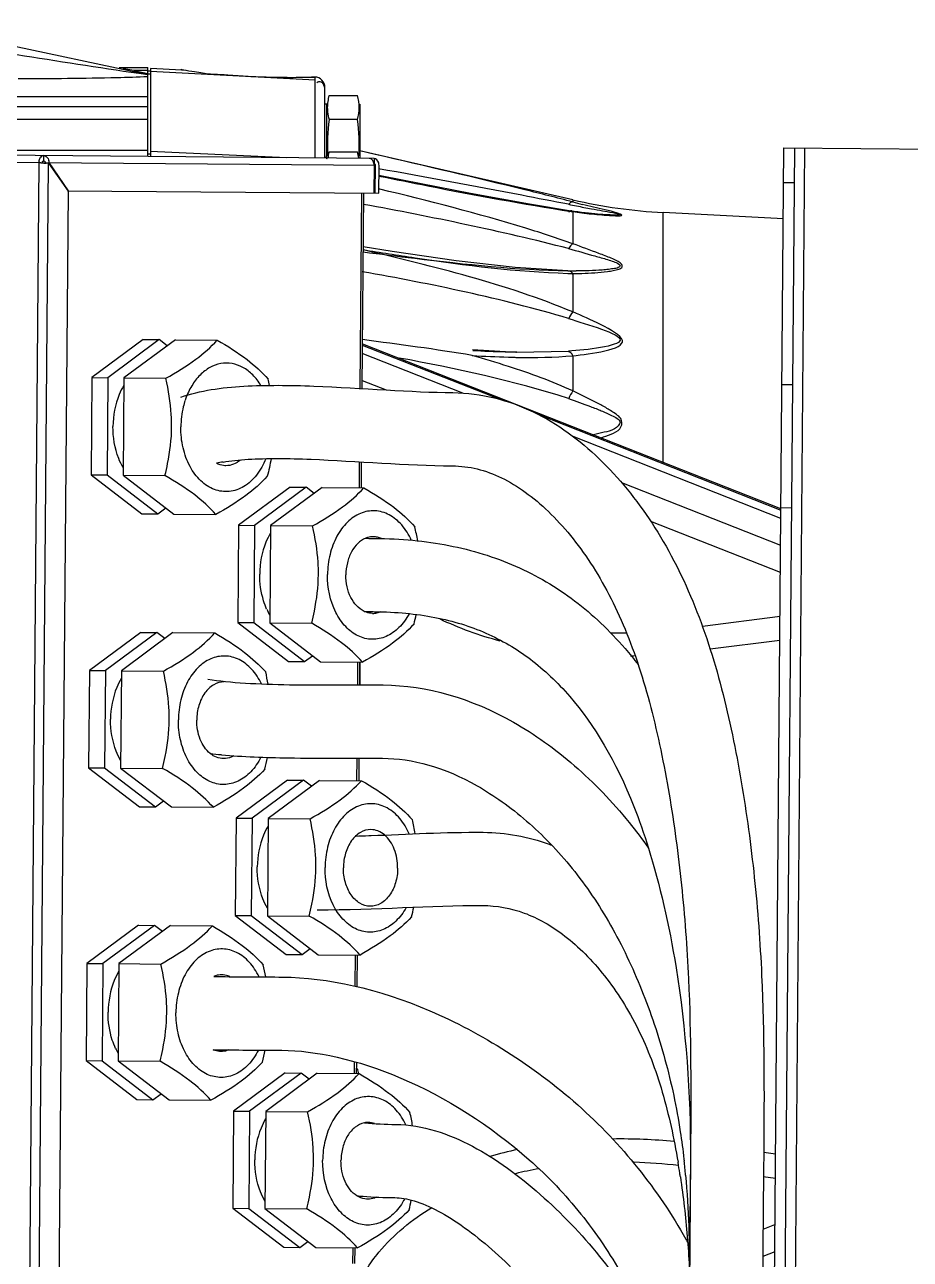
# Model space of a CAD drawing. Header units: millimetres. Extents: x 0 to 10500, y 0 to 7425.
# Drawn here: x 3281.4 to 3535.3, y 5733 to 6087.1 of the extents above; entities that cross this region are included whole.
import ezdxf

# ---------------------------------------------------------------- set-up
doc = ezdxf.new("R2010")
doc.units = ezdxf.units.MM
doc.header["$LTSCALE"] = 577.5
doc.layers.get('0').update_dxf_attribs({"linetype": 'CONTINUOUS'})
doc.layers.add('DTM_AXES', color=7, linetype='CONTINUOUS')

msp = doc.modelspace()

# ---------------------------------------------------------------- linework, layer by layer
at = {"color": 6, "linetype": 'Continuous'}
for p, q in [((3249.55, 6087.1), (3316.69, 6072.83)), ((3308.52, 6074.82), (3316.69, 6074.82)), ((3312.69, 6073.92), (3310.39, 6074.39)), ((3312.69, 6073.92), (3316.69, 6073.06)), ((3316.69, 6073.92), (3312.69, 6073.92)), ((3316.69, 6072.93), (3316.69, 6074.82)), ((3316.69, 6073.82), (3317.49, 6073.82)), ((3317.49, 6072.92), (3316.69, 6072.92)), ((3316.69, 6049.32), (3316.69, 6072.83)), ((3317.49, 6074.56), (3317.49, 6049.3)), ((3326.44, 6074.09), (3317.49, 6074.56)), ((3364.65, 6071.19), (3317.49, 6073.65)), ((3327.37, 6073.97), (3326.44, 6074.09)), ((3364.54, 6072.09), (3363.65, 6072.07)), ((3364.55, 6072.09), (3364.54, 6072.09)), ((3364.65, 6048.91), (3364.65, 6071.19)), ((3367.49, 6048.89), (3367.49, 6069.09)), ((3279.27, 6066.51), (3316.69, 6066.51)), ((3368.66, 6066.81), (3376.82, 6066.81)), ((3316.69, 6063.52), (3272.57, 6063.52)), ((3367.99, 6064.31), (3367.49, 6064.31)), ((3367.99, 6048.88), (3367.99, 6064.31)), ((3377.49, 6064.31), (3377.49, 6048.8)), ((3316.69, 6059.87), (3278.93, 6059.87)), ((3376.82, 6059.88), (3368.66, 6059.88)), ((3278.47, 6051.11), (3316.69, 6051.11)), ((3316.69, 6050.11), (3317.49, 6050.11)), ((3317.49, 6050.86), (3356.5, 6048.98)), ((3367.66, 6048.88), (3367.49, 6049.55)), ((3368.66, 6050.6), (3376.82, 6050.6)), ((3438.58, 6036.87), (3377.49, 6050.97)), ((3381.87, 6049.9), (3377.5, 6050.92)), ((3389.73, 6042.49), (3382.97, 6043.89)), ((3409.23, 6038.67), (3389.73, 6042.49)), ((3383.22, 6039.94), (3382.95, 6040.01)), ((3426.1, 6035.61), (3409.23, 6038.67)), ((3438.11, 6033.66), (3426.1, 6035.61)), ((3438.91, 6033.55), (3438.11, 6033.66)), ((3438.11, 6033.55), (3438.58, 6033.48)), ((3438.58, 6036.87), (3438.58, 6036.27)), ((3438.58, 6033.48), (3438.58, 6024.27)), ((3440.01, 6033.4), (3438.91, 6033.55)), ((3441.07, 6033.26), (3440.01, 6033.4)), ((3442.08, 6033.13), (3441.07, 6033.26)), ((3443.05, 6033.02), (3442.08, 6033.13)), ((3443.97, 6032.93), (3443.05, 6033.02)), ((3444.84, 6032.84), (3443.97, 6032.93)), ((3445.67, 6032.77), (3444.84, 6032.84)), ((3446.46, 6032.7), (3445.67, 6032.77)), ((3447.21, 6032.65), (3446.46, 6032.7)), ((3447.93, 6032.6), (3447.21, 6032.65)), ((3448.62, 6032.56), (3447.93, 6032.6)), ((3449.26, 6032.54), (3448.62, 6032.56)), ((3449.86, 6032.52), (3449.26, 6032.54)), ((3450.02, 6032.52), (3449.86, 6032.52)), ((3464.47, 5961.6), (3464.47, 6033.23)), ((3498.95, 6031.42), (3464.47, 6033.23)), ((3386.81, 6022.02), (3378.44, 6023.42)), ((3405.14, 6019.38), (3386.81, 6022.02)), ((3421.99, 6017.47), (3405.14, 6019.38)), ((3437.14, 6016.52), (3421.99, 6017.47)), ((3437.12, 6016.52), (3437.34, 6016.52)), ((3438.58, 6015.75), (3438.58, 6004.71)), ((3378.2, 5995.21), (3417.89, 5979.58)), ((3378.21, 5995.59), (3498.16, 5948.34)), ((3407.01, 5981.47), (3378.18, 5992.82)), ((3419.25, 5993.31), (3409.84, 5993.83)), ((3422.48, 5993.23), (3419.25, 5993.31)), ((3422.18, 5993.23), (3422.46, 5993.23)), ((3422.46, 5993.23), (3437.34, 5993.46)), ((3438.58, 5992.15), (3438.58, 5982.08)), ((3378.12, 5985.09), (3385.05, 5982.36)), ((3428.55, 5975.38), (3498.25, 5947.92)), ((3498.23, 5945.53), (3438.69, 5968.99)), ((3452.56, 5955.76), (3498.17, 5937.8)), ((3498.1, 5929.98), (3460.94, 5944.62)), ((3475.71, 5914.6), (3498, 5917.48)), ((3477.93, 5908.06), (3497.94, 5910.56)), ((3377.49, 5904.29), (3377.49, 5897.76)), ((3376.47, 5787.68), (3376.82, 5787.68)), ((3496.71, 5763.23), (3493.32, 5763.66)), ((3493.11, 5756.79), (3496.65, 5756.33)), ((3493.13, 5741.7), (3496.54, 5743.05)), ((3496.48, 5735.18), (3493.06, 5733.83))]:
    msp.add_line(p, q, dxfattribs=at)
at = {"color": 3, "linetype": 'Continuous'}
msp.add_line((3489.92, 4949.77), (3499.12, 6051.74), dxfattribs=at)
at = {"color": 7, "linetype": 'Continuous'}
for p, q in [((3502.12, 6051.71), (3492.92, 4949.75)), ((3499.12, 6051.74), (3586.91, 6051)), ((3501.37, 5602.7), (3505.12, 6051.69)), ((3143.3, 6048.76), (3381.94, 6046.77)), ((3381.6, 6048.77), (3144.73, 6050.75)), ((3285.42, 6047.57), (3282.07, 5646.09)), ((3286.84, 6048.06), (3286.85, 6049.56)), ((3287.42, 6047.4), (3287.31, 6047.56)), ((3293.96, 6039.5), (3288.37, 6047.55)), ((3381.6, 6048.77), (3381.59, 6047.27)), ((3284.9, 5646.06), (3288.25, 6047.37)), ((3288.25, 6047.37), (3293.84, 6039.32)), ((3381.58, 6046.77), (3381.52, 6038.77)), ((3381.54, 6047.27), (3381.59, 6047.27)), ((3381.87, 6038.77), (3381.94, 6046.77)), ((3382.93, 6038.76), (3383, 6046.76)), ((3502.04, 6041.71), (3499.04, 6041.74)), ((3293.84, 6039.32), (3290.55, 5646.01)), ((3293.71, 6039.5), (3382.93, 6038.76)), ((3377.98, 6038.8), (3377.51, 5982.8)), ((3378.57, 6038.79), (3378.1, 5982.76)), ((3315.4, 5996.82), (3300.64, 5985.89)), ((3319.99, 5996.78), (3305.23, 5985.85)), ((3324.59, 5996.74), (3309.83, 5985.81)), ((3315.4, 5996.82), (3319.99, 5996.78)), ((3322.28, 5995.03), (3319.99, 5996.78)), ((3324.59, 5996.74), (3336.61, 5996.64)), ((3300.64, 5985.89), (3300.41, 5958)), ((3300.64, 5985.89), (3305.23, 5985.85)), ((3305.23, 5985.85), (3305, 5957.96)), ((3309.83, 5985.81), (3309.59, 5957.92)), ((3309.83, 5985.81), (3321.85, 5985.71)), ((3498.55, 5983.95), (3501.55, 5983.92)), ((3377.34, 5961.75), (3377.28, 5954.3)), ((3377.92, 5961.72), (3377.86, 5954.3)), ((3300.41, 5958), (3314.99, 5946.82)), ((3300.41, 5958), (3305, 5957.96)), ((3305, 5957.96), (3319.58, 5946.78)), ((3309.59, 5957.92), (3324.17, 5946.74)), ((3309.59, 5957.92), (3321.61, 5957.82)), ((3357.48, 5954.47), (3342.71, 5943.53)), ((3362.07, 5954.43), (3347.3, 5943.49)), ((3366.66, 5954.39), (3351.9, 5943.46)), ((3357.48, 5954.47), (3362.07, 5954.43)), ((3364.35, 5952.68), (3362.07, 5954.43)), ((3366.66, 5954.39), (3378.68, 5954.29)), ((3319.58, 5946.78), (3321.89, 5948.5)), ((3498.26, 5948.59), (3501.26, 5948.57)), ((3314.99, 5946.82), (3319.58, 5946.78)), ((3324.17, 5946.74), (3336.19, 5946.64)), ((3342.71, 5943.53), (3342.48, 5915.65)), ((3342.71, 5943.53), (3347.3, 5943.49)), ((3347.3, 5943.49), (3347.07, 5915.61)), ((3351.9, 5943.46), (3351.67, 5915.57)), ((3351.9, 5943.46), (3363.92, 5943.36)), ((3342.48, 5915.65), (3357.06, 5904.47)), ((3342.48, 5915.65), (3347.07, 5915.61)), ((3347.07, 5915.61), (3361.65, 5904.43)), ((3351.67, 5915.57), (3366.25, 5904.39)), ((3351.67, 5915.57), (3363.69, 5915.47)), ((3314.7, 5912.82), (3299.94, 5901.89)), ((3319.29, 5912.78), (3304.53, 5901.85)), ((3323.89, 5912.75), (3309.12, 5901.81)), ((3314.7, 5912.82), (3319.29, 5912.78)), ((3321.58, 5911.03), (3319.29, 5912.78)), ((3323.89, 5912.75), (3335.91, 5912.65)), ((3361.65, 5904.43), (3363.96, 5906.14)), ((3357.06, 5904.47), (3361.65, 5904.43)), ((3366.25, 5904.39), (3378.27, 5904.29)), ((3376.86, 5904.3), (3376.8, 5897.76)), ((3377.44, 5904.3), (3377.39, 5897.76)), ((3299.94, 5901.89), (3299.71, 5874)), ((3299.94, 5901.89), (3304.53, 5901.85)), ((3304.53, 5901.85), (3304.3, 5873.96)), ((3309.12, 5901.81), (3308.89, 5873.93)), ((3309.12, 5901.81), (3321.15, 5901.71)), ((3376.63, 5876.77), (3376.58, 5870.3)), ((3377.21, 5876.77), (3377.16, 5870.3)), ((3299.71, 5874), (3314.29, 5862.82)), ((3299.71, 5874), (3304.3, 5873.96)), ((3304.3, 5873.96), (3318.88, 5862.79)), ((3308.89, 5873.93), (3323.47, 5862.75)), ((3308.89, 5873.93), (3320.91, 5873.82)), ((3356.78, 5870.47), (3342.01, 5859.54)), ((3361.37, 5870.43), (3346.6, 5859.5)), ((3365.96, 5870.39), (3351.2, 5859.46)), ((3356.78, 5870.47), (3361.37, 5870.43)), ((3363.65, 5868.68), (3361.37, 5870.43)), ((3365.96, 5870.39), (3377.98, 5870.29)), ((3318.88, 5862.79), (3321.19, 5864.5)), ((3314.29, 5862.82), (3318.88, 5862.79)), ((3323.47, 5862.75), (3335.49, 5862.65)), ((3342.01, 5859.54), (3341.78, 5831.65)), ((3342.01, 5859.54), (3346.6, 5859.5)), ((3346.6, 5859.5), (3346.37, 5831.61)), ((3351.2, 5859.46), (3350.97, 5831.57)), ((3351.2, 5859.46), (3363.22, 5859.36)), ((3380.05, 5854.53), (3380.72, 5854.56)), ((3341.78, 5831.65), (3356.36, 5820.47)), ((3341.78, 5831.65), (3346.37, 5831.61)), ((3346.37, 5831.61), (3360.95, 5820.43)), ((3350.97, 5831.57), (3365.55, 5820.39)), ((3350.97, 5831.57), (3362.99, 5831.47)), ((3314, 5828.83), (3299.24, 5817.89)), ((3318.59, 5828.79), (3303.83, 5817.85)), ((3323.19, 5828.75), (3308.42, 5817.82)), ((3314, 5828.83), (3318.59, 5828.79)), ((3320.87, 5827.04), (3318.59, 5828.79)), ((3323.19, 5828.75), (3335.21, 5828.65)), ((3360.95, 5820.43), (3363.26, 5822.15)), ((3299.24, 5817.89), (3299, 5790)), ((3299.24, 5817.89), (3303.83, 5817.85)), ((3303.83, 5817.85), (3303.59, 5789.97)), ((3308.42, 5817.82), (3308.19, 5789.93)), ((3308.42, 5817.82), (3320.44, 5817.72)), ((3356.36, 5820.47), (3360.95, 5820.43)), ((3365.55, 5820.39), (3377.57, 5820.29)), ((3376.16, 5820.31), (3376.08, 5811.39)), ((3376.74, 5820.3), (3376.67, 5811.25)), ((3335.41, 5793.15), (3336.99, 5793.12)), ((3299, 5790), (3313.58, 5778.83)), ((3299, 5790), (3303.59, 5789.97)), ((3303.59, 5789.97), (3318.17, 5778.79)), ((3308.19, 5789.93), (3322.77, 5778.75)), ((3308.19, 5789.93), (3320.21, 5789.83)), ((3375.9, 5789.75), (3375.87, 5786.31)), ((3376.49, 5789.58), (3376.46, 5786.3)), ((3356.08, 5786.47), (3341.31, 5775.54)), ((3360.67, 5786.43), (3345.9, 5775.5)), ((3365.26, 5786.4), (3350.5, 5775.46)), ((3356.08, 5786.47), (3360.67, 5786.43)), ((3362.95, 5784.68), (3360.67, 5786.43)), ((3365.26, 5786.4), (3377.28, 5786.3)), ((3313.58, 5778.83), (3318.17, 5778.79)), ((3318.17, 5778.79), (3320.49, 5780.5)), ((3322.77, 5778.75), (3334.79, 5778.65)), ((3341.31, 5775.54), (3341.08, 5747.65)), ((3341.31, 5775.54), (3345.9, 5775.5)), ((3345.9, 5775.5), (3345.67, 5747.61)), ((3350.5, 5775.46), (3350.27, 5747.58)), ((3350.5, 5775.46), (3362.52, 5775.36)), ((3472.32, 5764.32), (3472.31, 5761.99)), ((3472.31, 5761.99), (3468.14, 5277.86)), ((3472.27, 5761.99), (3468.53, 5327.85)), ((3470.44, 5761.77), (3470.49, 5761.31)), ((3493.32, 5764.16), (3493.27, 5758.02)), ((3493.27, 5758.02), (3489.14, 5277.68)), ((3341.08, 5747.65), (3355.66, 5736.47)), ((3341.08, 5747.65), (3345.67, 5747.61)), ((3345.67, 5747.61), (3360.25, 5736.44)), ((3350.27, 5747.58), (3364.84, 5736.4)), ((3350.27, 5747.58), (3362.29, 5747.47)), ((3355.66, 5736.47), (3360.25, 5736.44)), ((3360.25, 5736.44), (3362.56, 5738.15)), ((3364.84, 5736.4), (3376.87, 5736.3)), ((3375.46, 5736.31), (3375.42, 5731.81)), ((3376.04, 5736.3), (3376, 5731.8))]:
    msp.add_line(p, q, dxfattribs=at)
at = {"color": 6, "linetype": 'Continuous'}
for centre, radius, start, end in [((3358, 6309.99), 238, 265.5817, 266.9874), ((3357.89, 6308.1), 236.1, 266.9913, 268.4094), ((3357.82, 6306.02), 234.03, 268.4107, 269.0936), ((3357.85, 6305.98), 233.98, 269.0878, 270.7511), ((3357.77, 6311.31), 239.31, 270.7535, 271.6226), ((3364.49, 6069.09), 3, 0, 88.9191), ((3365.46, 6063.35), 11.86, 351.6586, 8.3378), ((3381.65, 6063.6), 13.5, 188.4173, 190.48), ((3491.89, 6299.79), 269.78, 258.3341, 258.8355), ((3472.33, 6183.02), 150, 257, 267), ((3491.88, 6236.9), 207.59, 255.1234, 255.8831), ((3457.23, 6163.66), 131.51, 261.8471, 262.9716), ((3362.27, 5659.3), 384.35, 76.8725, 77.1399), ((3455.26, 6146.57), 114.31, 262.9034, 265.8097), ((3453.48, 6123.75), 91.42, 265.8804, 266.2775), ((3451.03, 6077.03), 44.53, 268.3613, 268.7073), ((3443.84, 6238.81), 223.12, 268.2685, 268.6501), ((3439.61, 6156.42), 139.92, 269.0683, 269.9651), ((3438.82, 6115.89), 100.14, 269.8634, 271.3273), ((3323.96, 5690.47), 313.71, 72.1536, 74.1292), ((3428.6, 6291.64), 300, 266.3978, 268.3768), ((3430.97, 6409.6), 416.46, 267.0962, 268.3816), ((3428.65, 6332.78), 339.61, 268.4066, 268.5701), ((3428.53, 6283.22), 291.59, 268.3432, 268.7098), ((3427.93, 6303.24), 310.06, 268.5673, 268.9376), ((3427.69, 6247.27), 255.63, 268.7159, 268.8334), ((3451.36, 6053.33), 140.64, 269.191, 270.9846), ((3452.04, 6067.63), 161.54, 271.0736, 271.5083), ((3446.61, 5654.81), 112.29, 102.2745, 106.4133), ((3452.03, 5603.2), 164.34, 84.5402, 90.6985), ((3451.06, 5607.89), 153.07, 83.3049, 88.1375), ((3448.08, 5652.2), 108.53, 100.1907, 103.8246)]:
    msp.add_arc(centre, radius, start, end, dxfattribs=at)
at = {"color": 7, "linetype": 'Continuous'}
for centre, radius, start, end in [((3288.22, 6047.55), 2.79, 169.033, 179.5223), ((3285.85, 6047.57), 2.53, 2.9769, 10.9874), ((3285.75, 6047.57), 2.62, 359.5082, 2.9836), ((3288.89, 6076.76), 29.4, 264.4461, 265.9815), ((3289.06, 6078.73), 31.38, 265.9354, 266.8124), ((3288.88, 6075.58), 28.22, 266.8233, 267.0591), ((3288.79, 6073.86), 26.49, 267.0579, 267.4017), ((3378.86, 6046.8), 2.73, 6.3491, 9.8532), ((3378.76, 6046.79), 2.82, 359.5306, 6.3529), ((3381.47, 6047.08), 0.438, 330.4667, 334.2293), ((3266.62, 5966.16), 86.75, 11.6448, 12.8597), ((3346.01, 5913.95), 48.35, 99.2146, 101.4281), ((3315.28, 5925.23), 80.01, 9.9658, 12.9151), ((3382.82, 6031.48), 91.73, 267.7324, 268.496), ((3382.53, 6020.14), 80.38, 268.4928, 269.5105), ((3382.72, 6030.85), 112.09, 267.9814, 268.7123), ((3382.55, 6023.21), 104.45, 268.7125, 269.5175), ((3311.75, 5935.24), 83.71, 346.1666, 348.1032), ((3270.95, 5883.26), 81.6, 10.397, 12.8972), ((3350.39, 6007.69), 130.54, 263.0462, 264.4569), ((3270.76, 5893.18), 81.88, 346.1506, 348.5731), ((3314.56, 5841.23), 80.03, 9.9709, 12.9149), ((3363.07, 6327.13), 472.9, 271.6046, 272.0583), ((3311.14, 5851.22), 83.62, 346.1659, 348.1269), ((3270.16, 5799.24), 81.69, 10.4212, 12.8963), ((3345.89, 6413.09), 599.03, 269.01404, 269.22488), ((3270.2, 5809.15), 81.74, 346.1492, 348.6105), ((3313.15, 5757.08), 80.75, 10.169, 12.9064), ((3241.63, 5722.47), 230.33, 8.8024, 9.5914), ((3258.31, 5737.82), 213.48, 5.1948, 6.3194), ((3235.63, 5721.53), 236.4, 8.5416, 8.8047), ((3396.14, 5992.42), 241.96, 265.3871, 265.8025), ((3310.4, 5767.23), 83.65, 346.1662, 348.118)]:
    msp.add_arc(centre, radius, start, end, dxfattribs=at)
at = {"color": 6, "linetype": 'Continuous'}
for points in [[(3314.15, 6073.09), (3302.45, 6074.73), (3290.78, 6076.63), (3279.1, 6078.46)], [(3316.69, 6072.73), (3315.85, 6072.86), (3315, 6072.97), (3314.15, 6073.09)], [(3368.66, 6066.81), (3368.51, 6066.24), (3368.38, 6065.66), (3368.3, 6065.07)], [(3377.19, 6065.07), (3377.1, 6065.66), (3376.98, 6066.24), (3376.82, 6066.81)], [(3368.66, 6059.88), (3368.2, 6056.46), (3368.04, 6052.97), (3368.3, 6049.52)], [(3376.82, 6059.88), (3376.98, 6060.46), (3377.1, 6061.04), (3377.19, 6061.63)], [(3377.19, 6049.52), (3377.45, 6052.96), (3377.28, 6056.46), (3376.82, 6059.88)], [(3368.66, 6050.6), (3368.51, 6050.02), (3368.38, 6049.44), (3368.3, 6048.85)], [(3377.19, 6048.85), (3377.1, 6049.44), (3376.98, 6050.02), (3376.82, 6050.6)], [(3437.34, 6022.9), (3417.92, 6027.86), (3398.27, 6031.95), (3378.55, 6035.58)], [(3447.81, 6034.01), (3445.62, 6034.51), (3443.43, 6035.03), (3441.25, 6035.58)], [(3449.76, 6032.52), (3447.02, 6032.6), (3444.28, 6032.8), (3441.54, 6033.05)], [(3438.58, 6004.71), (3419.28, 6012.74), (3398.79, 6017.75), (3378.43, 6022.51)], [(3437.34, 6002.87), (3417.95, 6008.6), (3398.09, 6012.72), (3378.18, 6016.26)], [(3438.58, 6004.71), (3438.1, 6004.15), (3437.69, 6003.51), (3437.4, 6002.83)], [(3409.75, 5992.23), (3399.29, 5994.04), (3388.74, 5995.38), (3378.22, 5996.79)], [(3437.34, 5979.9), (3421.48, 5984.96), (3405.15, 5988.52), (3388.78, 5991.51)], [(3422.49, 5991.7), (3427.85, 5991.59), (3433.24, 5991.69), (3438.58, 5992.15)], [(3438.58, 5982.08), (3432.59, 5984.82), (3426.37, 5987.07), (3420.1, 5989.09)], [(3438.58, 5982.08), (3438.13, 5981.39), (3437.72, 5980.67), (3437.4, 5979.92)], [(3417.78, 5910.31), (3411.81, 5911.89), (3405.94, 5913.99), (3400.39, 5916.68)]]:
    msp.add_open_spline(points, degree=3, dxfattribs=at)
for points, knots in [([(3310.39, 6074.39), (3310.28, 6074.4), (3310.02, 6074.43), (3309.75, 6074.45), (3309.6, 6074.46)], [0, 0, 0, 0, 0.422473, 1, 1, 1, 1]), ([(3326.44, 6074.09), (3325.28, 6074.5), (3335.16, 6072.64), (3336.47, 6072.95), (3339.67, 6072.7)], [0, 0, 0, 0, 0.277713, 1, 1, 1, 1]), ([(3316.69, 6072.16), (3313.74, 6072.01), (3301.36, 6071.66), (3288.97, 6071.58), (3279.54, 6071.53)], [0, 0, 0, 0, 0.238414, 1, 1, 1, 1]), ([(3364.63, 6071.99), (3364.62, 6072.02), (3364.61, 6072.06), (3364.57, 6072.09), (3364.55, 6072.09)], [0, 0, 0, 0, 0.61289, 1, 1, 1, 1]), ([(3364.65, 6071.19), (3364.66, 6071.36), (3364.67, 6071.62), (3364.66, 6071.89), (3364.63, 6071.99)], [0, 0, 0, 0, 0.622831, 1, 1, 1, 1]), ([(3366.08, 6070.74), (3365.94, 6070.75), (3365.62, 6070.69), (3365.34, 6070.53), (3365.19, 6070.43)], [0, 0, 0, 0, 0.440066, 1, 1, 1, 1]), ([(3367.21, 6069.69), (3367.1, 6069.96), (3366.85, 6070.44), (3366.33, 6070.73), (3366.08, 6070.74)], [0, 0, 0, 0, 0.534435, 1, 1, 1, 1]), ([(3367.49, 6068.21), (3367.49, 6068.45), (3367.44, 6068.96), (3367.3, 6069.45), (3367.21, 6069.69)], [0, 0, 0, 0, 0.481893, 1, 1, 1, 1]), ([(3368.3, 6065.07), (3368.25, 6064.78), (3368.19, 6064.21), (3368.17, 6063.64), (3368.17, 6063.35)], [0, 0, 0, 0, 0.501044, 1, 1, 1, 1]), ([(3368.17, 6063.35), (3368.17, 6063.06), (3368.19, 6062.48), (3368.25, 6061.91), (3368.3, 6061.62)], [0, 0, 0, 0, 0.498952, 1, 1, 1, 1]), ([(3368.38, 6061.15), (3368.41, 6060.93), (3368.5, 6060.51), (3368.61, 6060.09), (3368.66, 6059.88)], [0, 0, 0, 0, 0.498348, 1, 1, 1, 1]), ([(3368.01, 6048.63), (3368.03, 6048.66), (3368.07, 6048.72), (3368.11, 6048.78), (3368.14, 6048.81)], [0, 0, 0, 0, 0.485978, 1, 1, 1, 1]), ([(3438.58, 6036.27), (3434, 6037.46), (3415.14, 6042.18), (3396.2, 6046.57), (3381.87, 6049.9)], [0, 0, 0, 0, 0.243596, 1, 1, 1, 1]), ([(3437.34, 6035.59), (3432.86, 6036.42), (3414.74, 6040.07), (3396.54, 6043.32), (3382.83, 6045.79)], [0, 0, 0, 0, 0.246415, 1, 1, 1, 1]), ([(3382.98, 6043.7), (3387.65, 6042.74), (3405.97, 6039.06), (3424.35, 6035.66), (3438.11, 6033.55)], [0, 0, 0, 0, 0.254914, 1, 1, 1, 1]), ([(3438.58, 6024.27), (3434.14, 6025.86), (3415.89, 6031.81), (3397.27, 6036.51), (3383.22, 6039.94)], [0, 0, 0, 0, 0.246084, 1, 1, 1, 1]), ([(3438.58, 6036.26), (3438.39, 6036.27), (3437.84, 6036.21), (3437.54, 6035.7), (3437.4, 6035.41)], [0, 0, 0, 0, 0.368579, 1, 1, 1, 1]), ([(3438.12, 6033.71), (3438, 6033.73), (3437.68, 6033.67), (3437.49, 6033.41), (3437.4, 6033.26)], [0, 0, 0, 0, 0.395987, 1, 1, 1, 1]), ([(3438.58, 6033.48), (3438.51, 6033.53), (3438.37, 6033.62), (3438.21, 6033.69), (3438.12, 6033.71)], [0, 0, 0, 0, 0.511617, 1, 1, 1, 1]), ([(3439.65, 6035.12), (3441.07, 6034.84), (3443.48, 6034.39), (3447.18, 6033.72), (3449.27, 6033.37), (3453.41, 6032.55), (3450.74, 6032.5), (3450.04, 6032.51)], [0, 0, 0, 0, 0.292814, 0.508864, 0.713407, 0.858213, 1, 1, 1, 1]), ([(3447.54, 6032.52), (3449.22, 6032.41), (3455.21, 6031.79), (3450.61, 6033.36), (3449.56, 6033.61)], [0, 0, 0, 0, 0.609431, 1, 1, 1, 1]), ([(3437.34, 6022.9), (3439.85, 6022.19), (3443.6, 6021.14), (3447.88, 6019.95), (3450.25, 6019.14), (3451.4, 6018.75), (3452.28, 6018.07), (3451.64, 6017.32), (3450.44, 6017.16), (3448.78, 6016.9), (3445.12, 6016.57), (3442.02, 6016.5), (3439.53, 6016.5)], [0, 0, 0, 0, 0.273478, 0.406724, 0.469943, 0.530057, 0.54803, 0.563211, 0.614427, 0.67531, 0.738538, 1, 1, 1, 1]), ([(3438.58, 6024.27), (3438.24, 6024.05), (3437.77, 6023.58), (3437.49, 6023), (3437.4, 6022.8)], [0, 0, 0, 0, 0.641848, 1, 1, 1, 1]), ([(3441.14, 6015.78), (3442.39, 6015.81), (3444.85, 6015.92), (3447.84, 6016.18), (3450.19, 6016.58), (3451.53, 6016.89), (3452.99, 6017.46), (3452.41, 6018.83), (3451.11, 6019.38), (3449, 6020.41), (3444.75, 6021.97), (3441.07, 6023.34), (3438.58, 6024.27)], [0, 0, 0, 0, 0.134164, 0.264617, 0.326203, 0.384932, 0.426397, 0.459645, 0.513334, 0.576947, 0.713599, 1, 1, 1, 1]), ([(3378.43, 6022.6), (3383.39, 6021.77), (3402.84, 6018.73), (3422.44, 6016.23), (3437.1, 6015.79)], [0, 0, 0, 0, 0.255168, 1, 1, 1, 1]), ([(3378.44, 6021.95), (3383.37, 6021.31), (3402.86, 6018.92), (3422.45, 6016.78), (3437.12, 6016.52)], [0, 0, 0, 0, 0.253161, 1, 1, 1, 1]), ([(3437.34, 6016.52), (3437.49, 6016.52), (3437.81, 6016.5), (3438.09, 6016.3), (3438.19, 6016.17)], [0, 0, 0, 0, 0.467914, 1, 1, 1, 1]), ([(3438.19, 6016.17), (3438.25, 6016.09), (3438.36, 6015.9), (3438.43, 6015.69), (3438.46, 6015.57)], [0, 0, 0, 0, 0.43983, 1, 1, 1, 1]), ([(3437.34, 6002.87), (3442.42, 6001.19), (3461.91, 5995.99), (3442.37, 5993.79), (3437.34, 5993.46)], [0, 0, 0, 0, 0.514789, 1, 1, 1, 1]), ([(3438.58, 5992.15), (3443.51, 5992.68), (3458.55, 5994.45), (3445.61, 6001.84), (3441.29, 6003.51), (3438.58, 6004.71)], [0, 0, 0, 0, 0.474673, 0.716385, 1, 1, 1, 1]), ([(3438.58, 5992.15), (3438.41, 5992.44), (3438.24, 5992.94), (3437.58, 5993.27), (3437.4, 5993.15)], [0, 0, 0, 0, 0.609634, 1, 1, 1, 1]), ([(3446.65, 5968.62), (3447.62, 5968.94), (3449.43, 5969.71), (3452.29, 5970.7), (3453.05, 5974.03), (3450.29, 5975.85), (3447.68, 5977.52), (3443.66, 5979.61), (3440.63, 5981.09), (3438.58, 5982.08)], [0, 0, 0, 0, 0.12307, 0.242093, 0.339221, 0.460283, 0.591958, 0.726699, 1, 1, 1, 1]), ([(3437.34, 5979.9), (3439.44, 5979.15), (3442.55, 5978.03), (3446.8, 5976.4), (3449.4, 5975.19), (3453.13, 5973.43), (3450.3, 5970.69), (3447.57, 5970.27), (3445.52, 5969.68), (3444.49, 5969.47)], [0, 0, 0, 0, 0.266868, 0.39951, 0.528738, 0.651011, 0.751525, 0.874277, 1, 1, 1, 1]), ([(3377.14, 5786.26), (3377.1, 5786.5), (3377, 5786.97), (3376.89, 5787.44), (3376.82, 5787.68)], [0, 0, 0, 0, 0.498155, 1, 1, 1, 1]), ([(3379.35, 5730.06), (3380.44, 5731.8), (3385.55, 5738.82), (3392.44, 5744.46), (3398.1, 5747.89)], [0, 0, 0, 0, 0.23668, 1, 1, 1, 1])]:
    msp.add_open_spline(points, degree=3, knots=knots, dxfattribs=at)
at = {"color": 7, "linetype": 'Continuous'}
for points in [[(3286.05, 6047.5), (3285.84, 6047.52), (3285.63, 6047.54), (3285.42, 6047.57)], [(3285.65, 6048.64), (3285.57, 6048.46), (3285.51, 6048.27), (3285.47, 6048.08)], [(3286.85, 6049.56), (3286.5, 6049.56), (3286.13, 6049.34), (3285.91, 6049.06)], [(3286.84, 6048.06), (3287.02, 6048.06), (3287.21, 6047.92), (3287.28, 6047.75)], [(3286.85, 6049.56), (3287.36, 6049.56), (3287.87, 6049.15), (3288.1, 6048.7)], [(3288.1, 6048.7), (3288.21, 6048.5), (3288.28, 6048.28), (3288.33, 6048.06)], [(3381.36, 6047.87), (3381.21, 6048.2), (3380.96, 6048.51), (3380.64, 6048.67)], [(3381.54, 6047.27), (3381.51, 6047.48), (3381.45, 6047.68), (3381.36, 6047.87)], [(3288.25, 6047.37), (3288.03, 6047.37), (3287.81, 6047.38), (3287.59, 6047.39)], [(3352.04, 5962.67), (3351.74, 5960.96), (3351.37, 5959.26), (3350.96, 5957.58)], [(3333.94, 5899.4), (3340.21, 5898.39), (3356.84, 5897.55), (3375.49, 5897.81), (3384.2, 5897.74)], [(3380.72, 5854.56), (3391.18, 5854.94), (3401.78, 5855.59), (3412.89, 5855.5)], [(3365.3, 5833.3), (3382.23, 5833.12), (3397.67, 5834.63), (3412.71, 5834.5)], [(3412.71, 5834.5), (3416.78, 5834.47), (3424.64, 5833.05), (3436.31, 5826.63), (3447.99, 5814.93), (3457.82, 5799.4), (3464.6, 5781.37), (3467.57, 5767.82), (3468.74, 5760.85)], [(3337.79, 5814.11), (3343.66, 5814.03), (3349.6, 5814.03), (3355.32, 5813.98)], [(3336.99, 5793.12), (3343.21, 5793.03), (3349.38, 5793.03), (3355.15, 5792.98)], [(3378.79, 5772.15), (3381.86, 5771.91), (3384.82, 5771.73), (3387.74, 5771.71)], [(3470.91, 5757.14), (3471.8, 5747.41), (3472.04, 5737.6), (3471.95, 5727.59)], [(3378.43, 5751.11), (3381.36, 5750.9), (3384.4, 5750.73), (3387.57, 5750.71)]]:
    msp.add_open_spline(points, degree=3, dxfattribs=at)
for points, knots in [([(3285.91, 6049.06), (3285.86, 6049), (3285.76, 6048.87), (3285.69, 6048.72), (3285.65, 6048.64)], [0, 0, 0, 0, 0.489004, 1, 1, 1, 1]), ([(3286.48, 6047.56), (3286.48, 6047.6), (3286.49, 6047.69), (3286.51, 6047.78), (3286.52, 6047.82)], [0, 0, 0, 0, 0.485392, 1, 1, 1, 1]), ([(3286.52, 6047.82), (3286.53, 6047.86), (3286.56, 6047.94), (3286.63, 6048), (3286.66, 6048)], [0, 0, 0, 0, 0.584917, 1, 1, 1, 1]), ([(3286.66, 6048), (3286.68, 6047.99), (3286.72, 6047.98), (3286.75, 6047.95), (3286.77, 6047.93)], [0, 0, 0, 0, 0.414823, 1, 1, 1, 1]), ([(3287.28, 6047.75), (3287.29, 6047.72), (3287.31, 6047.66), (3287.31, 6047.59), (3287.31, 6047.56)], [0, 0, 0, 0, 0.538024, 1, 1, 1, 1]), ([(3380.64, 6048.67), (3380.57, 6048.7), (3380.42, 6048.76), (3380.26, 6048.78), (3380.19, 6048.78)], [0, 0, 0, 0, 0.50708, 1, 1, 1, 1]), ([(3383, 6046.76), (3383, 6047.01), (3382.93, 6047.85), (3382.2, 6048.76), (3381.6, 6048.77)], [0, 0, 0, 0, 0.300679, 1, 1, 1, 1]), ([(3381.59, 6047.27), (3381.67, 6047.27), (3381.87, 6047.21), (3381.9, 6046.98), (3381.86, 6046.89)], [0, 0, 0, 0, 0.472957, 1, 1, 1, 1]), ([(3321.85, 5985.71), (3324.82, 5987.37), (3330.1, 5990.55), (3334.76, 5994.62), (3336.61, 5996.64)], [0, 0, 0, 0, 0.553836, 1, 1, 1, 1]), ([(3336.61, 5996.64), (3339.55, 5994.93), (3344.78, 5991.67), (3349.37, 5987.52), (3351.19, 5985.46)], [0, 0, 0, 0, 0.553838, 1, 1, 1, 1]), ([(3323.53, 5971.75), (3323.54, 5972.94), (3323.41, 5977.63), (3322.63, 5982.29), (3321.85, 5985.71)], [0, 0, 0, 0, 0.252564, 1, 1, 1, 1]), ([(3326.13, 5980.29), (3331.78, 5982.22), (3343.85, 5983.87), (3370.95, 5983.56), (3392.47, 5981.68), (3404.14, 5981.58)], [0, 0, 0, 0, 0.25, 0.5, 1, 1, 1, 1]), ([(3404.14, 5981.58), (3412.39, 5981.51), (3427.99, 5977.35), (3446.75, 5963.36), (3461.84, 5944.78), (3473.55, 5922.23), (3481.69, 5896.87), (3487.17, 5870.07), (3490.89, 5842.65), (3493.51, 5807.19), (3493.45, 5780.6), (3493.32, 5764.16)], [0, 0, 0, 0, 0.102273, 0.204545, 0.306818, 0.409091, 0.511364, 0.613636, 0.715909, 0.818182, 1, 1, 1, 1]), ([(3321.61, 5957.82), (3321.89, 5958.95), (3322.93, 5963.52), (3323.51, 5968.22), (3323.53, 5971.75)], [0, 0, 0, 0, 0.247418, 1, 1, 1, 1]), ([(3338.27, 5961.67), (3340.4, 5962.02), (3347.71, 5962.82), (3369.33, 5962.59), (3391, 5960.69), (3403.97, 5960.58)], [0, 0, 0, 0, 0.142857, 0.428571, 1, 1, 1, 1]), ([(3403.97, 5960.58), (3408.88, 5960.54), (3418.12, 5958.22), (3431.84, 5948.3), (3444.07, 5933.32), (3453.99, 5914.32), (3461.28, 5891.75), (3466.44, 5866.62), (3469.99, 5840.46), (3472.5, 5806.63), (3472.45, 5780.68), (3472.32, 5764.32)], [0, 0, 0, 0, 0.102273, 0.204545, 0.306818, 0.409091, 0.511364, 0.613636, 0.715909, 0.818182, 1, 1, 1, 1]), ([(3336.19, 5946.64), (3334.37, 5948.69), (3329.78, 5952.85), (3324.56, 5956.11), (3321.61, 5957.82)], [0, 0, 0, 0, 0.446162, 1, 1, 1, 1]), ([(3350.96, 5957.58), (3349.1, 5955.56), (3344.44, 5951.48), (3339.16, 5948.31), (3336.19, 5946.64)], [0, 0, 0, 0, 0.446164, 1, 1, 1, 1]), ([(3363.92, 5943.36), (3366.89, 5945.02), (3372.17, 5948.19), (3376.83, 5952.27), (3378.68, 5954.29)], [0, 0, 0, 0, 0.553836, 1, 1, 1, 1]), ([(3378.68, 5954.29), (3381.63, 5952.58), (3386.85, 5949.31), (3391.44, 5945.16), (3393.26, 5943.11)], [0, 0, 0, 0, 0.553838, 1, 1, 1, 1]), ([(3365.61, 5929.4), (3365.62, 5930.58), (3365.49, 5935.28), (3364.7, 5939.94), (3363.92, 5943.36)], [0, 0, 0, 0, 0.252564, 1, 1, 1, 1]), ([(3381.84, 5939.76), (3389.23, 5939.7), (3403.3, 5938.41), (3422.51, 5932.53), (3439.5, 5922.47), (3450.53, 5911.99), (3456.1, 5905.16), (3457.32, 5903.58)], [0, 0, 0, 0, 0.233109, 0.466217, 0.699326, 0.932434, 1, 1, 1, 1]), ([(3363.69, 5915.47), (3363.97, 5916.6), (3365, 5921.17), (3365.58, 5925.87), (3365.61, 5929.4)], [0, 0, 0, 0, 0.247418, 1, 1, 1, 1]), ([(3381.67, 5918.76), (3387.93, 5918.71), (3399.44, 5917.61), (3413.99, 5913.1), (3426.63, 5905.64), (3441.65, 5891.46), (3452.7, 5872.95), (3458.96, 5855.11), (3460.27, 5850.91)], [0, 0, 0, 0, 0.152044, 0.304088, 0.456132, 0.608176, 0.912264, 1, 1, 1, 1]), ([(3378.27, 5904.29), (3376.45, 5906.34), (3371.86, 5910.49), (3366.63, 5913.76), (3363.69, 5915.47)], [0, 0, 0, 0, 0.446162, 1, 1, 1, 1]), ([(3393.03, 5915.22), (3391.18, 5913.2), (3386.52, 5909.13), (3381.24, 5905.95), (3378.27, 5904.29)], [0, 0, 0, 0, 0.446164, 1, 1, 1, 1]), ([(3321.15, 5901.71), (3324.11, 5903.37), (3329.4, 5906.55), (3334.06, 5910.63), (3335.91, 5912.65)], [0, 0, 0, 0, 0.553836, 1, 1, 1, 1]), ([(3335.91, 5912.65), (3338.85, 5910.93), (3344.08, 5907.67), (3348.67, 5903.52), (3350.49, 5901.47)], [0, 0, 0, 0, 0.553838, 1, 1, 1, 1]), ([(3322.83, 5887.75), (3322.84, 5888.94), (3322.71, 5893.63), (3321.93, 5898.29), (3321.15, 5901.71)], [0, 0, 0, 0, 0.252564, 1, 1, 1, 1]), ([(3384.2, 5897.74), (3396.7, 5897.64), (3415.82, 5892.07), (3439.35, 5875.22), (3452.04, 5862.07), (3458.5, 5853.46), (3460.27, 5850.91)], [0, 0, 0, 0, 0.454195, 0.681292, 0.90839, 1, 1, 1, 1]), ([(3320.91, 5873.82), (3321.19, 5874.95), (3322.23, 5879.53), (3322.8, 5884.22), (3322.83, 5887.75)], [0, 0, 0, 0, 0.247418, 1, 1, 1, 1]), ([(3337.78, 5877.75), (3343.91, 5877.16), (3359.53, 5876.6), (3375.65, 5876.81), (3384.02, 5876.74)], [0, 0, 0, 0, 0.416667, 1, 1, 1, 1]), ([(3384.02, 5876.74), (3392.51, 5876.67), (3406.32, 5872.94), (3425.47, 5859.31), (3438.74, 5845.59), (3449.74, 5829.23), (3458.64, 5810.58), (3465.38, 5790.41), (3468.88, 5773.95), (3470.14, 5764.39), (3470.44, 5761.77)], [0, 0, 0, 0, 0.238719, 0.358079, 0.477438, 0.596798, 0.716157, 0.835517, 0.954876, 1, 1, 1, 1]), ([(3335.49, 5862.65), (3333.67, 5864.7), (3329.08, 5868.85), (3323.85, 5872.11), (3320.91, 5873.82)], [0, 0, 0, 0, 0.446162, 1, 1, 1, 1]), ([(3350.26, 5873.58), (3348.4, 5871.56), (3343.74, 5867.49), (3338.46, 5864.31), (3335.49, 5862.65)], [0, 0, 0, 0, 0.446164, 1, 1, 1, 1]), ([(3363.22, 5859.36), (3366.19, 5861.02), (3371.47, 5864.2), (3376.13, 5868.27), (3377.98, 5870.29)], [0, 0, 0, 0, 0.553836, 1, 1, 1, 1]), ([(3377.98, 5870.29), (3380.92, 5868.58), (3386.15, 5865.32), (3390.74, 5861.17), (3392.56, 5859.11)], [0, 0, 0, 0, 0.553838, 1, 1, 1, 1]), ([(3364.91, 5845.4), (3364.92, 5846.59), (3364.78, 5851.28), (3364, 5855.94), (3363.22, 5859.36)], [0, 0, 0, 0, 0.252564, 1, 1, 1, 1]), ([(3412.89, 5855.5), (3419.33, 5855.45), (3425.96, 5854.24), (3432.3, 5851.88), (3432.55, 5851.79)], [0, 0, 0, 0, 0.9612, 1, 1, 1, 1]), ([(3460.27, 5850.91), (3463.5, 5840.57), (3469.91, 5812.78), (3472.43, 5780.38), (3472.27, 5761.99)], [0, 0, 0, 0, 0.41571, 1, 1, 1, 1]), ([(3362.99, 5831.47), (3363.26, 5832.6), (3364.3, 5837.17), (3364.88, 5841.87), (3364.91, 5845.4)], [0, 0, 0, 0, 0.247418, 1, 1, 1, 1]), ([(3320.44, 5817.72), (3323.41, 5819.38), (3328.69, 5822.55), (3333.35, 5826.63), (3335.21, 5828.65)], [0, 0, 0, 0, 0.553836, 1, 1, 1, 1]), ([(3335.21, 5828.65), (3338.15, 5826.94), (3343.38, 5823.67), (3347.97, 5819.52), (3349.79, 5817.47)], [0, 0, 0, 0, 0.553838, 1, 1, 1, 1]), ([(3377.57, 5820.29), (3375.75, 5822.34), (3371.16, 5826.5), (3365.93, 5829.76), (3362.99, 5831.47)], [0, 0, 0, 0, 0.446162, 1, 1, 1, 1]), ([(3392.33, 5831.23), (3390.48, 5829.21), (3385.82, 5825.13), (3380.54, 5821.96), (3377.57, 5820.29)], [0, 0, 0, 0, 0.446164, 1, 1, 1, 1]), ([(3322.13, 5803.76), (3322.14, 5804.94), (3322.01, 5809.64), (3321.22, 5814.29), (3320.44, 5817.72)], [0, 0, 0, 0, 0.252564, 1, 1, 1, 1]), ([(3355.32, 5813.98), (3368.21, 5813.87), (3397.3, 5807.42), (3434.8, 5783.84), (3457.86, 5759.51), (3467.19, 5745.59), (3471.35, 5738.16), (3471.53, 5737.84)], [0, 0, 0, 0, 0.33086, 0.66172, 0.82715, 0.99258, 1, 1, 1, 1]), ([(3320.21, 5789.83), (3320.49, 5790.96), (3321.52, 5795.53), (3322.1, 5800.23), (3322.13, 5803.76)], [0, 0, 0, 0, 0.247418, 1, 1, 1, 1]), ([(3355.15, 5792.98), (3364.6, 5792.9), (3388.67, 5787.94), (3421.71, 5767.13), (3441.35, 5746.35), (3453.17, 5728.77), (3462.19, 5709.42), (3467.35, 5691.86), (3469.17, 5680.88), (3469.7, 5676.7)], [0, 0, 0, 0, 0.232558, 0.465116, 0.581395, 0.697674, 0.813953, 0.930233, 1, 1, 1, 1]), ([(3334.79, 5778.65), (3332.97, 5780.7), (3328.38, 5784.85), (3323.15, 5788.12), (3320.21, 5789.83)], [0, 0, 0, 0, 0.446162, 1, 1, 1, 1]), ([(3349.56, 5789.58), (3347.7, 5787.56), (3343.04, 5783.49), (3337.76, 5780.31), (3334.79, 5778.65)], [0, 0, 0, 0, 0.446164, 1, 1, 1, 1]), ([(3362.52, 5775.36), (3365.49, 5777.02), (3370.77, 5780.2), (3375.43, 5784.28), (3377.28, 5786.3)], [0, 0, 0, 0, 0.553836, 1, 1, 1, 1]), ([(3377.28, 5786.3), (3380.22, 5784.58), (3385.45, 5781.32), (3390.04, 5777.17), (3391.86, 5775.12)], [0, 0, 0, 0, 0.553838, 1, 1, 1, 1]), ([(3364.21, 5761.4), (3364.22, 5762.59), (3364.08, 5767.28), (3363.3, 5771.94), (3362.52, 5775.36)], [0, 0, 0, 0, 0.252564, 1, 1, 1, 1]), ([(3387.74, 5771.71), (3391.66, 5771.67), (3399.28, 5770.31), (3413.43, 5764.2), (3429.62, 5752.2), (3446.06, 5735), (3455.2, 5722.08), (3459.02, 5715.78)], [0, 0, 0, 0, 0.128624, 0.257249, 0.514498, 0.771747, 1, 1, 1, 1]), ([(3362.29, 5747.47), (3362.56, 5748.6), (3363.6, 5753.18), (3364.18, 5757.87), (3364.21, 5761.4)], [0, 0, 0, 0, 0.247418, 1, 1, 1, 1]), ([(3469.41, 5756.65), (3470.26, 5751.01), (3471.24, 5742.41), (3471.82, 5733.78), (3471.97, 5730.9)], [0, 0, 0, 0, 0.666667, 1, 1, 1, 1]), ([(3387.57, 5750.71), (3389.14, 5750.7), (3392.87, 5750.12), (3402.18, 5746.23), (3415.53, 5736.52), (3430.37, 5720.99), (3442.83, 5703.04), (3452.25, 5683.54), (3459.45, 5662.78), (3464.98, 5641.93), (3468.64, 5620.99), (3470.42, 5599.31), (3470.63, 5584.43), (3470.56, 5576.93)], [0, 0, 0, 0, 0.05, 0.1, 0.2, 0.3, 0.4, 0.5, 0.6, 0.7, 0.8, 0.9, 1, 1, 1, 1]), ([(3376.87, 5736.3), (3375.05, 5738.35), (3370.45, 5742.5), (3365.23, 5745.76), (3362.29, 5747.47)], [0, 0, 0, 0, 0.446162, 1, 1, 1, 1]), ([(3391.63, 5747.23), (3389.78, 5745.21), (3385.12, 5741.14), (3379.83, 5737.96), (3376.87, 5736.3)], [0, 0, 0, 0, 0.446164, 1, 1, 1, 1])]:
    msp.add_open_spline(points, degree=3, knots=knots, dxfattribs=at)
at = {"layer": 'DTM_AXES', "color": 7, "linetype": 'Continuous'}
for centre, radius, start, end in [((3348.83, 5972.26), 22.58, 160.6309, 161.6274), ((3381.31, 5934.68), 5.58, 76.8786, 89.4645), ((3368.74, 5927.48), 19.65, 203.9141, 209.7279), ((3381.21, 5923.85), 5.58, 269.5793, 282.1676), ((3325.09, 5801.75), 19.46, 205.0346, 209.745), ((3379.91, 5766.7), 5.58, 89.5728, 101.6272)]:
    msp.add_arc(centre, radius, start, end, dxfattribs=at)
for points, knots in [([(3349.13, 5983.62), (3348.47, 5984.72), (3346.96, 5986.71), (3344.11, 5988.93), (3340.9, 5990.1), (3337.56, 5990.09), (3334.35, 5988.9), (3331.49, 5986.65), (3329.12, 5983.53), (3327.99, 5981.06), (3327.53, 5979.75)], [0, 0, 0, 0, 0.133794, 0.256525, 0.370804, 0.482028, 0.596747, 0.720196, 0.854776, 1, 1, 1, 1]), ([(3309.79, 5983.64), (3309.3, 5982.8), (3307.49, 5979.14), (3306.73, 5974.99), (3306.7, 5971.89)], [0, 0, 0, 0, 0.238693, 1, 1, 1, 1]), ([(3327.4, 5979.37), (3327.2, 5978.77), (3326.49, 5976.28), (3326.18, 5973.68), (3326.16, 5971.73)], [0, 0, 0, 0, 0.245452, 1, 1, 1, 1]), ([(3309.6, 5960.09), (3309.11, 5960.94), (3307.37, 5964.63), (3306.68, 5968.79), (3306.7, 5971.89)], [0, 0, 0, 0, 0.238692, 1, 1, 1, 1]), ([(3350.53, 5962.63), (3349.86, 5960.95), (3348.18, 5957.89), (3344.53, 5954.47), (3340.13, 5952.88), (3335.56, 5953.52), (3331.56, 5956.2), (3328.49, 5960.45), (3326.56, 5965.8), (3326.14, 5969.73), (3326.16, 5971.73)], [0, 0, 0, 0, 0.134298, 0.254458, 0.363119, 0.469168, 0.583145, 0.710851, 0.851597, 1, 1, 1, 1]), ([(3339.1, 5960.62), (3338.87, 5960.62), (3337.95, 5960.69), (3337.05, 5960.99), (3336.43, 5961.31)], [0, 0, 0, 0, 0.246338, 1, 1, 1, 1]), ([(3343.23, 5962.25), (3342.64, 5961.74), (3341.35, 5960.91), (3339.83, 5960.61), (3339.1, 5960.62)], [0, 0, 0, 0, 0.516692, 1, 1, 1, 1]), ([(3392.26, 5939.25), (3391.56, 5940.82), (3389.83, 5943.65), (3386.17, 5946.74), (3381.86, 5948.02), (3377.46, 5947.21), (3373.61, 5944.51), (3370.62, 5940.34), (3368.71, 5935.13), (3368.25, 5931.32), (3368.23, 5929.38)], [0, 0, 0, 0, 0.131845, 0.249888, 0.357795, 0.464667, 0.580234, 0.709378, 0.851049, 1, 1, 1, 1]), ([(3351.87, 5941.29), (3351.37, 5940.45), (3349.56, 5936.79), (3348.8, 5932.64), (3348.78, 5929.54)], [0, 0, 0, 0, 0.238693, 1, 1, 1, 1]), ([(3379.19, 5939.85), (3378.35, 5939.51), (3376.72, 5938.4), (3374.93, 5935.91), (3373.77, 5932.79), (3373.5, 5930.5), (3373.49, 5929.33)], [0, 0, 0, 0, 0.21565, 0.456766, 0.721505, 1, 1, 1, 1]), ([(3381.36, 5940.27), (3380.81, 5940.27), (3380.06, 5940.16), (3379.36, 5939.92), (3379.19, 5939.85)], [0, 0, 0, 0, 0.745268, 1, 1, 1, 1]), ([(3350.77, 5919.52), (3350.44, 5920.28), (3349.24, 5923.48), (3348.76, 5926.95), (3348.78, 5929.54)], [0, 0, 0, 0, 0.242068, 1, 1, 1, 1]), ([(3391.63, 5918.19), (3390.85, 5916.73), (3389.01, 5914.13), (3385.28, 5911.43), (3381.01, 5910.52), (3376.78, 5911.59), (3373.13, 5914.42), (3369.29, 5920.17), (3368.2, 5925.69), (3368.23, 5929.38)], [0, 0, 0, 0, 0.129949, 0.246527, 0.354168, 0.462028, 0.579137, 0.709676, 1, 1, 1, 1]), ([(3378.77, 5918.83), (3377.09, 5919.62), (3375.01, 5922.08), (3373.71, 5925.95), (3373.48, 5928.19), (3373.49, 5929.33)], [0, 0, 0, 0, 0.454992, 0.72093, 1, 1, 1, 1]), ([(3381.17, 5918.27), (3380.56, 5918.27), (3379.73, 5918.42), (3378.96, 5918.74), (3378.77, 5918.83)], [0, 0, 0, 0, 0.74418, 1, 1, 1, 1]), ([(3349.27, 5898.07), (3348.53, 5899.59), (3346.77, 5902.32), (3343.1, 5905.24), (3338.82, 5906.38), (3334.49, 5905.47), (3330.71, 5902.73), (3327.79, 5898.58), (3325.92, 5893.43), (3325.47, 5889.66), (3325.46, 5887.73)], [0, 0, 0, 0, 0.130776, 0.247959, 0.355609, 0.46286, 0.579087, 0.708808, 0.850841, 1, 1, 1, 1]), ([(3309.09, 5899.64), (3308.59, 5898.81), (3306.79, 5895.14), (3306.03, 5891), (3306, 5887.89)], [0, 0, 0, 0, 0.238693, 1, 1, 1, 1]), ([(3338.58, 5898.62), (3337.55, 5898.63), (3335.33, 5897.98), (3332.78, 5895.44), (3331.12, 5891.85), (3330.72, 5889.1), (3330.71, 5887.69)], [0, 0, 0, 0, 0.209467, 0.444656, 0.712032, 1, 1, 1, 1]), ([(3308.9, 5876.1), (3308.41, 5876.94), (3306.67, 5880.63), (3305.98, 5884.79), (3306, 5887.89)], [0, 0, 0, 0, 0.238692, 1, 1, 1, 1]), ([(3349.1, 5877.01), (3348.34, 5875.5), (3346.53, 5872.79), (3342.81, 5869.93), (3338.51, 5868.86), (3334.2, 5869.84), (3330.47, 5872.64), (3327.61, 5876.84), (3325.83, 5882.03), (3325.44, 5885.81), (3325.46, 5887.73)], [0, 0, 0, 0, 0.130805, 0.248012, 0.355668, 0.46291, 0.579118, 0.708823, 0.850847, 1, 1, 1, 1]), ([(3334.58, 5878.08), (3333.3, 5879.13), (3331.28, 5882.24), (3330.7, 5885.81), (3330.71, 5887.69)], [0, 0, 0, 0, 0.467874, 1, 1, 1, 1]), ([(3338.4, 5876.62), (3337.73, 5876.63), (3336.34, 5876.9), (3335.13, 5877.63), (3334.58, 5878.08)], [0, 0, 0, 0, 0.48546, 1, 1, 1, 1]), ([(3341.35, 5877.42), (3341.12, 5877.29), (3340.2, 5876.83), (3339.16, 5876.62), (3338.4, 5876.62)], [0, 0, 0, 0, 0.258617, 1, 1, 1, 1]), ([(3391.67, 5855.02), (3390.97, 5856.61), (3389.26, 5859.5), (3385.62, 5862.66), (3381.29, 5864.02), (3376.86, 5863.26), (3372.96, 5860.57), (3369.94, 5856.4), (3368.01, 5851.17), (3367.55, 5847.34), (3367.53, 5845.38)], [0, 0, 0, 0, 0.132356, 0.250823, 0.358867, 0.465562, 0.580807, 0.709665, 0.851154, 1, 1, 1, 1]), ([(3351.17, 5857.29), (3350.67, 5856.45), (3348.86, 5852.79), (3348.1, 5848.64), (3348.08, 5845.54)], [0, 0, 0, 0, 0.238693, 1, 1, 1, 1]), ([(3380.66, 5856.27), (3379.63, 5856.28), (3377.41, 5855.63), (3374.85, 5853.09), (3373.19, 5849.5), (3372.8, 5846.75), (3372.79, 5845.33)], [0, 0, 0, 0, 0.209467, 0.444656, 0.712032, 1, 1, 1, 1]), ([(3384.57, 5854.73), (3384.01, 5855.21), (3382.78, 5855.97), (3381.35, 5856.26), (3380.66, 5856.27)], [0, 0, 0, 0, 0.515229, 1, 1, 1, 1]), ([(3388.34, 5845.21), (3388.36, 5847.06), (3387.78, 5850.59), (3385.82, 5853.68), (3384.57, 5854.73)], [0, 0, 0, 0, 0.531375, 1, 1, 1, 1]), ([(3350.97, 5833.74), (3350.49, 5834.59), (3348.74, 5838.28), (3348.05, 5842.44), (3348.08, 5845.54)], [0, 0, 0, 0, 0.238692, 1, 1, 1, 1]), ([(3390.77, 5833.9), (3389.98, 5832.47), (3388.11, 5829.95), (3384.38, 5827.35), (3380.14, 5826.53), (3375.96, 5827.66), (3372.35, 5830.51), (3368.57, 5836.25), (3367.5, 5841.72), (3367.53, 5845.38)], [0, 0, 0, 0, 0.129215, 0.245245, 0.352754, 0.460882, 0.578416, 0.709314, 1, 1, 1, 1]), ([(3380.47, 5834.27), (3379.44, 5834.28), (3377.23, 5834.97), (3374.72, 5837.55), (3373.12, 5841.17), (3372.77, 5843.92), (3372.79, 5845.33)], [0, 0, 0, 0, 0.209467, 0.444656, 0.712032, 1, 1, 1, 1]), ([(3388.34, 5845.21), (3388.33, 5843.79), (3387.94, 5841.04), (3386.28, 5837.45), (3383.72, 5834.91), (3381.5, 5834.26), (3380.47, 5834.27)], [0, 0, 0, 0, 0.287968, 0.555344, 0.790533, 1, 1, 1, 1]), ([(3348.58, 5814.04), (3347.85, 5815.57), (3346.09, 5818.3), (3342.42, 5821.24), (3338.14, 5822.38), (3333.8, 5821.48), (3330.02, 5818.75), (3327.09, 5814.59), (3325.22, 5809.43), (3324.77, 5805.66), (3324.76, 5803.73)], [0, 0, 0, 0, 0.130855, 0.248101, 0.355768, 0.462991, 0.579169, 0.708849, 0.850856, 1, 1, 1, 1]), ([(3308.39, 5815.64), (3307.89, 5814.81), (3306.08, 5811.14), (3305.33, 5807), (3305.3, 5803.9)], [0, 0, 0, 0, 0.238693, 1, 1, 1, 1]), ([(3337.88, 5814.63), (3337.3, 5814.63), (3336.5, 5814.51), (3335.77, 5814.23), (3335.58, 5814.16)], [0, 0, 0, 0, 0.744705, 1, 1, 1, 1]), ([(3340.24, 5814.09), (3340.05, 5814.17), (3339.3, 5814.48), (3338.48, 5814.62), (3337.88, 5814.63)], [0, 0, 0, 0, 0.25562, 1, 1, 1, 1]), ([(3307.46, 5793.52), (3307.1, 5794.3), (3305.8, 5797.6), (3305.28, 5801.2), (3305.3, 5803.9)], [0, 0, 0, 0, 0.241446, 1, 1, 1, 1]), ([(3348.39, 5793), (3347.64, 5791.49), (3345.82, 5788.79), (3342.11, 5785.93), (3337.81, 5784.86), (3333.5, 5785.85), (3329.76, 5788.65), (3326.91, 5792.85), (3325.12, 5798.03), (3324.74, 5801.81), (3324.76, 5803.73)], [0, 0, 0, 0, 0.130789, 0.247983, 0.355636, 0.462883, 0.579101, 0.708815, 0.850844, 1, 1, 1, 1]), ([(3337.7, 5792.63), (3337.11, 5792.63), (3336.32, 5792.77), (3335.59, 5793.05), (3335.41, 5793.14)], [0, 0, 0, 0, 0.744692, 1, 1, 1, 1]), ([(3339.93, 5793.07), (3339.75, 5792.99), (3339.03, 5792.74), (3338.26, 5792.62), (3337.7, 5792.63)], [0, 0, 0, 0, 0.255005, 1, 1, 1, 1]), ([(3390.72, 5771.56), (3389.99, 5773.1), (3388.24, 5775.87), (3384.57, 5778.84), (3380.28, 5780.03), (3375.93, 5779.15), (3372.13, 5776.43), (3369.18, 5772.27), (3367.3, 5767.1), (3366.85, 5763.31), (3366.83, 5761.38)], [0, 0, 0, 0, 0.131144, 0.248619, 0.356353, 0.463473, 0.579474, 0.709, 0.850911, 1, 1, 1, 1]), ([(3350.46, 5773.29), (3349.97, 5772.46), (3348.16, 5768.79), (3347.4, 5764.65), (3347.38, 5761.54)], [0, 0, 0, 0, 0.238693, 1, 1, 1, 1]), ([(3378.79, 5772.16), (3377.85, 5771.96), (3375.94, 5771.02), (3373.8, 5768.48), (3372.42, 5765.13), (3372.1, 5762.62), (3372.08, 5761.34)], [0, 0, 0, 0, 0.211976, 0.450571, 0.716887, 1, 1, 1, 1]), ([(3350.27, 5749.75), (3349.79, 5750.59), (3348.04, 5754.28), (3347.35, 5758.44), (3347.38, 5761.54)], [0, 0, 0, 0, 0.238692, 1, 1, 1, 1]), ([(3390.35, 5750.41), (3389.58, 5748.93), (3387.75, 5746.28), (3384.02, 5743.51), (3379.74, 5742.52), (3375.47, 5743.55), (3371.78, 5746.36), (3367.89, 5752.13), (3366.8, 5757.67), (3366.83, 5761.38)], [0, 0, 0, 0, 0.130486, 0.247474, 0.355222, 0.46289, 0.579683, 0.709953, 1, 1, 1, 1]), ([(3376.67, 5751.22), (3375.18, 5752.16), (3372.75, 5755.42), (3372.07, 5759.29), (3372.08, 5761.34)], [0, 0, 0, 0, 0.462139, 1, 1, 1, 1]), ([(3379.77, 5750.27), (3379.5, 5750.28), (3378.42, 5750.36), (3377.36, 5750.78), (3376.67, 5751.22)], [0, 0, 0, 0, 0.245069, 1, 1, 1, 1]), ([(3382.32, 5750.86), (3382.12, 5750.76), (3381.31, 5750.42), (3380.42, 5750.27), (3379.77, 5750.27)], [0, 0, 0, 0, 0.256474, 1, 1, 1, 1])]:
    msp.add_open_spline(points, degree=3, knots=knots, dxfattribs=at)
for points in [[(3383.73, 5939.72), (3383.36, 5939.89), (3382.97, 5940.03), (3382.57, 5940.12)], [(3383.4, 5918.71), (3383.08, 5918.57), (3382.74, 5918.47), (3382.39, 5918.39)], [(3381.7, 5771.98), (3381.14, 5772.16), (3380.54, 5772.27), (3379.95, 5772.27)]]:
    msp.add_open_spline(points, degree=3, dxfattribs=at)

doc.saveas('drawing.dxf')
